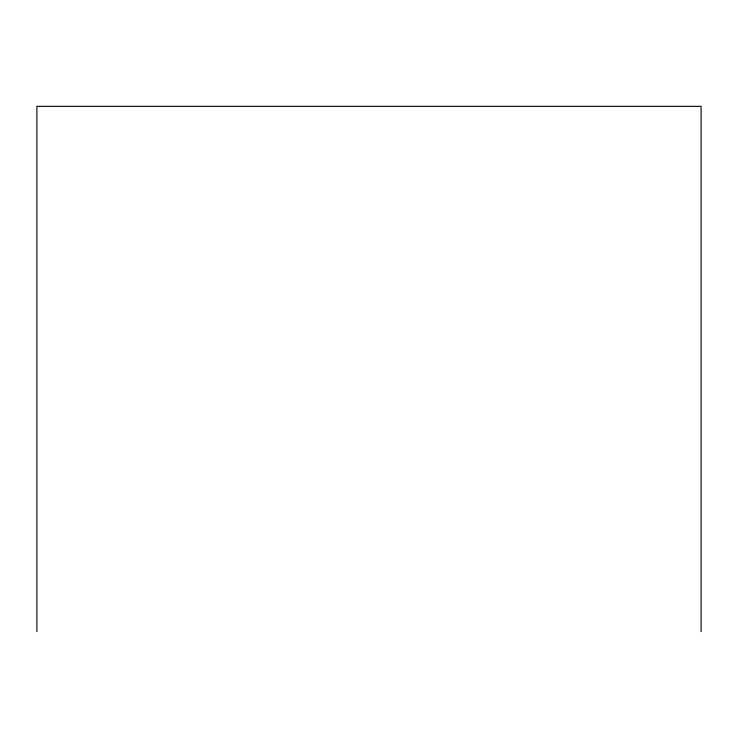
<?xml version="1.0" encoding="UTF-8"?>
<svg xmlns="http://www.w3.org/2000/svg" width="738" height="738" viewBox="0 0 738 738"><rect width="100%" height="100%" fill="white"/><g stroke="black" fill="none" stroke-linecap="round" stroke-linejoin="round"><path stroke-width="1.11" d="M701.1 631.654L701.1 106.346L36.9 106.346L36.9 631.654"/></g></svg>
